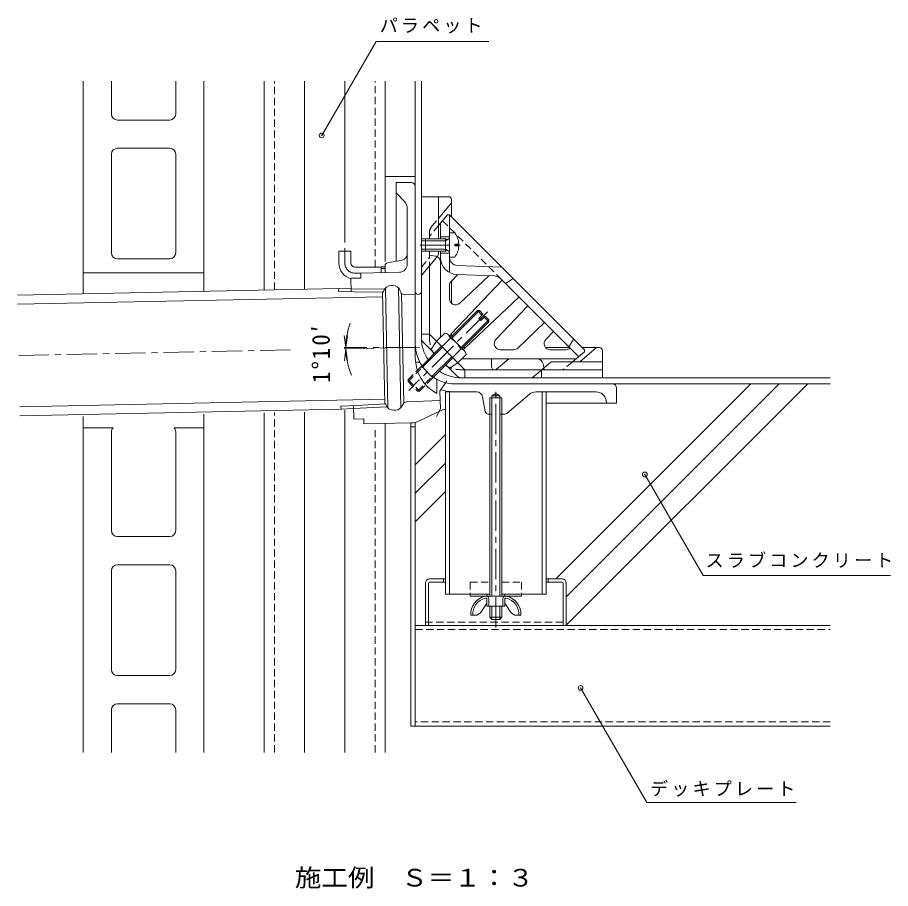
# Model space of a CAD drawing. Units: millimetres, scale not verified. Extents: x -599 to 806, y -582 to 531.
# Drawn here: x 282 to 715.7, y 98.5 to 531.4 of the extents above; entities that cross this region are included whole.
import ezdxf
from ezdxf.enums import TextEntityAlignment as Align

# ---------------------------------------------------------------- set-up
doc = ezdxf.new("R2010")
doc.units = ezdxf.units.MM
doc.header["$LTSCALE"] = 3
doc.header["$PDMODE"] = 32
doc.header["$PDSIZE"] = 2.4
doc.linetypes.add('CHAIN1', pattern=[8, 5, -1, 1, -1])
doc.linetypes.add('DASHED1', pattern=[1.8, 1.2, -0.6])
for name, color, linetype, lineweight in [('3-0', 4, 'Continuous', 9), ('3-1', 2, 'Continuous', 9), ('3-2', 6, 'Continuous', 9), ('3-3', 4, 'Continuous', 9), ('3-4', 7, 'Continuous', 9), ('3-5', 7, 'Continuous', 9), ('3-6', 6, 'Continuous', 9), ('3-9', 7, 'Continuous', 9), ('3-A', 2, 'Continuous', 9), ('3-B', 3, 'Continuous', 9), ('3-C', 6, 'Continuous', 9), ('3-F', 7, 'Continuous', 9)]:
    doc.layers.add(name, color=color, linetype=linetype, lineweight=lineweight)
doc.styles.add('ＭＳ ゴシック', font='')
doc.styles.get('ＭＳ ゴシック').set_extended_font_data('MS Gothic')

msp = doc.modelspace()

# ---------------------------------------------------------------- linework, layer by layer
at = {"layer": '3-0'}
for p, q in [((470.091, 410.262), (470.091, 449.309)), ((477.591, 449.309), (470.091, 449.309)), ((479.591, 447.309), (479.591, 362.309)), ((474.248, 439.852), (470.091, 444.309)), ((475.591, 408.794), (475.591, 436.442)), ((441.591, 409.309), (441.591, 415.309)), ((464.591, 408.058), (464.591, 404.651)), ((465.823, 409.533), (473.127, 410.861)), ((449.591, 407.309), (462.591, 407.309)), ((471.672, 404.795), (452.539, 404.405)), ((452.59, 401.906), (452.539, 404.405)), ((462.591, 404.61), (462.591, 407.484)), ((462.591, 407.484), (464.591, 407.484)), ((462.591, 406.669), (464.591, 406.669)), ((447.591, 401.804), (452.59, 401.906)), ((447.591, 401.804), (447.727, 395.133)), ((447.697, 396.612), (464.377, 396.431)), ((464.391, 339.29), (463.257, 394.964)), ((465.929, 337.443), (464.719, 396.873)), ((468.26, 398.224), (467.623, 398.211)), ((472.431, 337.413), (471.217, 397.006)), ((472.318, 394.954), (472.131, 395.507)), ((473.883, 339.784), (472.775, 394.205)), ((474.253, 393.595), (479.591, 393.704)), ((481.857, 360.061), (479.718, 360.061)), ((490.343, 351.576), (490.343, 344.576)), ((577.591, 349.309), (499.591, 349.309)), ((579.591, 347.309), (579.591, 339.809)), ((510.087, 345.309), (499.591, 345.309)), ((514.367, 335.541), (513.039, 342.846)), ((517.591, 343.309), (519.591, 344.464)), ((517.591, 342.309), (517.591, 343.309)), ((521.591, 342.309), (521.591, 343.309)), ((536.306, 344.14), (525.009, 334.66)), ((539.52, 345.309), (569.418, 345.309)), ((448.88, 338.489), (449.016, 331.819)), ((450.357, 338.565), (464.889, 339.316)), ((464.889, 339.316), (465.015, 338.941)), ((473.42, 339.043), (473.374, 338.911)), ((475.231, 340.378), (491.908, 341.009)), ((544.591, 339.809), (579.591, 339.809)), ((574.337, 341.204), (574.591, 339.809)), ((448.91, 337.01), (465.569, 337.871)), ((469.682, 336.24), (468.886, 336.224)), ((491.792, 335.77), (481.539, 330.872)), ((517.591, 334.309), (515.843, 334.309)), ((524.045, 334.309), (521.591, 334.309)), ((449.016, 331.819), (454.015, 331.92)), ((454.066, 329.421), (454.015, 331.92)), ((477.432, 329.897), (454.066, 329.421))]:
    msp.add_line(p, q, dxfattribs=at)
at = {"layer": '3-0', "linetype": 'CHAIN1'}
for p, q in [((444.591, 409.309), (444.591, 416.803)), ((449.591, 404.309), (452.541, 404.309)), ((515.463, 385.182), (476.302, 346.021)), ((282.567, 363.436), (419.784, 366.23)), ((444.188, 366.727), (481.602, 367.489)), ((479.591, 367.448), (444.235, 367.448)), ((519.591, 228.336), (519.591, 345.742))]:
    msp.add_line(p, q, dxfattribs=at)
at = {"layer": '3-0', "color": 7}
for p, q in [((495.319, 350.858), (491.736, 345.646)), ((491.736, 345.646), (492.062, 336.85)), ((492.062, 336.85), (490.107, 333.158))]:
    msp.add_line(p, q, dxfattribs=at)
at = {"layer": '3-0'}
for points in [[(447.591, 409.309), (447.591, 415.309), (441.591, 415.309)], [(449.206, 395.117), (463.755, 394.959), (463.867, 395.339)], [(517.591, 343.309), (521.591, 343.309), (519.591, 344.464)]]:
    msp.add_lwpolyline(points, dxfattribs=at)
for centre, radius, start, end in [((477.591, 447.309), 2, 0, 90), ((470.591, 436.442), 5, 0, 42.99986), ((472.591, 413.813), 3, 280.3046, 0), ((449.591, 409.309), 8, 180, 255.55925), ((449.591, 409.309), 2, 180, 270), ((466.091, 408.058), 1.5, 100.30553, 180), ((471.591, 408.794), 4, 271.16649, 0), ((467.705, 394.212), 4, 91.16684, 163.64136), ((468.342, 394.225), 4, 18.69203, 91.16649), ((474.212, 395.595), 2, 198.69193, 271.16612), ((499.591, 369.309), 20, 180, 270), ((499.591, 362.309), 20, 180, 242.45766), ((577.591, 347.309), 2, 0, 90), ((499.591, 369.309), 24, 252.28262, 269.99994), ((510.087, 342.309), 3, 10.30443, 90), ((539.52, 340.309), 5, 90, 129.99995), ((569.418, 340.309), 5, 10.30489, 90), ((468.804, 340.223), 4, 198.69226, 271.16684), ((469.601, 340.239), 4, 271.16684, 340.61086), ((475.307, 338.379), 2, 92.16795, 160.61086), ((498.259, 322.236), 15, 104.15347, 115.53932), ((515.843, 335.809), 1.5, 190.30476, 270), ((524.045, 335.809), 1.5, 270, 310.00034), ((477.228, 339.895), 10, 271.1667, 295.53929)]:
    msp.add_arc(centre, radius, start, end, dxfattribs=at)
at = {"layer": '3-0', "linetype": 'CHAIN1'}
msp.add_arc((449.591, 409.309), 5, 180, 270, dxfattribs=at)
at = {"layer": '3-1'}
for p, q in [((496.091, 442.309), (482.591, 442.309)), ((482.591, 442.309), (482.591, 372.309)), ((491.091, 421.309), (491.091, 442.309)), ((491.091, 431.563), (497.591, 439.309)), ((497.591, 440.809), (497.591, 432.309)), ((484.591, 421.309), (482.591, 421.309)), ((484.591, 420.439), (482.591, 420.439)), ((484.591, 416.179), (482.591, 416.179)), ((484.591, 415.309), (482.591, 415.309)), ((490.74, 412.891), (482.591, 403.179)), ((491.091, 413.855), (491.091, 415.309)), ((486.591, 407.946), (486.591, 373.987)), ((497.591, 400.415), (497.591, 389.303)), ((486.591, 373.987), (482.591, 373.987)), ((486.591, 373.987), (504.269, 356.309)), ((497.591, 372.967), (497.591, 374.275)), ((483.47, 370.037), (489.065, 364.441)), ((487.298, 366.209), (490.126, 370.451)), ((503.247, 367.309), (504.556, 367.309)), ((556.227, 367.309), (544.391, 367.309)), ((569.591, 367.309), (561.249, 360.309)), ((571.091, 367.309), (562.591, 367.309)), ((572.591, 365.809), (572.591, 352.309)), ((517.482, 361.809), (517.482, 357.776)), ((526.036, 361.809), (519.89, 356.652)), ((547.671, 360.309), (572.591, 360.309)), ((494.722, 358.784), (500.318, 353.189)), ((496.49, 357.016), (500.733, 359.845)), ((572.591, 356.309), (504.269, 356.309)), ((504.269, 356.309), (504.269, 352.309)), ((546.707, 359.958), (537.591, 352.309)), ((542.358, 356.309), (542.358, 352.309)), ((572.591, 352.309), (502.591, 352.309))]:
    msp.add_line(p, q, dxfattribs=at)
at = {"layer": '3-1', "linetype": 'DASHED1'}
for p, q in [((487.761, 427.594), (491.091, 431.563)), ((486.591, 424.38), (486.591, 421.309)), ((482.591, 407.309), (486.591, 412.076)), ((486.591, 415.309), (486.591, 407.946)), ((486.591, 373.987), (486.591, 372.309)), ((504.269, 356.309), (502.591, 356.309))]:
    msp.add_line(p, q, dxfattribs=at)
at = {"layer": '3-1'}
for centre, radius, start, end in [((496.091, 440.809), 1.5, 0, 90), ((489.591, 413.855), 1.5, 319.99997, 0), ((502.591, 372.309), 20, 180, 213.46209), ((485.592, 372.158), 3, 177.11079, 224.99966), ((571.091, 365.809), 1.5, 0, 90), ((547.671, 358.809), 1.5, 90, 130.00003), ((518.948, 357.776), 1.466, 180, 309.99966), ((502.591, 372.309), 20, 236.53603, 270), ((502.439, 355.31), 3, 225.00034, 272.88921)]:
    msp.add_arc(centre, radius, start, end, dxfattribs=at)
at = {"layer": '3-1', "linetype": 'DASHED1'}
for centre, radius, start, end in [((491.591, 424.38), 5, 140.00005, 180), ((502.591, 372.309), 16, 180, 210.52126), ((502.591, 372.309), 16, 239.47624, 270)]:
    msp.add_arc(centre, radius, start, end, dxfattribs=at)
at = {"layer": '3-2'}
for p, q in [((495.591, 433.309), (491.091, 427.946)), ((496.591, 433.309), (495.591, 433.309)), ((496.591, 404.658), (496.591, 433.309)), ((496.591, 433.309), (563.591, 366.309)), ((492.091, 429.138), (492.091, 421.309)), ((492.091, 422.309), (496.591, 422.309)), ((492.091, 415.309), (492.091, 372.416)), ((492.091, 414.309), (496.591, 414.309)), ((500.437, 408.161), (522.591, 407.309)), ((497.415, 400.23), (500.66, 403.65)), ((518.698, 402.956), (500.264, 403.665)), ((522.75, 400.787), (497.427, 374.102)), ((501.656, 389.363), (516.085, 403.056)), ((522.041, 401.495), (560.674, 362.862)), ((524.359, 399.178), (528.248, 401.653)), ((496.591, 398.165), (496.591, 391.539)), ((531.068, 392.468), (504.384, 367.146)), ((519.645, 371.374), (535.477, 388.059)), ((530.511, 367.133), (543.796, 379.74)), ((544.451, 371.374), (548.205, 375.331)), ((558.288, 371.613), (555.813, 367.723)), ((528.446, 366.309), (521.821, 366.309)), ((554.586, 366.309), (546.627, 366.309)), ((563.591, 365.309), (557.632, 360.309)), ((563.591, 366.309), (563.591, 365.309)), ((559.42, 361.809), (502.697, 361.809)), ((543.039, 359.346), (543.428, 357.207))]:
    msp.add_line(p, q, dxfattribs=at)
at = {"layer": '3-2', "linetype": 'DASHED1'}
for p, q in [((493.144, 430.393), (522.041, 401.495)), ((491.091, 427.946), (486.591, 422.584)), ((489.627, 412.757), (486.586, 413.309)), ((557.632, 360.309), (552.865, 356.309)), ((543.428, 357.207), (543.591, 356.309))]:
    msp.add_line(p, q, dxfattribs=at)
at = {"layer": '3-2', "linetype": 'CHAIN1'}
msp.add_line((481.787, 418.309), (501.903, 418.309), dxfattribs=at)
at = {"layer": '3-2', "linetype": 'DASHED1'}
msp.add_arc((489.091, 409.805), 3, 63.89326, 79.70404, dxfattribs=at)
at = {"layer": '3-2'}
for centre, radius, start, end in [((489.091, 409.805), 3, 0, 63.89326), ((500.591, 412.158), 8.5, 180, 267.79736), ((500.591, 412.158), 4, 180, 267.79758), ((499.591, 398.165), 3, 136.49954, 179.99966), ((518.506, 397.959), 5, 44.99989, 87.79738), ((499.591, 391.539), 3, 180.00034, 313.49998), ((499.603, 372.037), 3, 136.50002, 161.15651), ((521.821, 369.309), 3, 136.50002, 269.99966), ((546.627, 369.309), 3, 136.50002, 270), ((502.319, 369.322), 3, 288.84221, 313.49998), ((528.446, 369.309), 3, 270.00034, 313.50046), ((554.586, 369.309), 3, 270, 310.13972), ((540.087, 358.809), 3, 10.3046, 90)]:
    msp.add_arc(centre, radius, start, end, dxfattribs=at)
at = {"layer": '3-3', "linetype": 'DASHED1'}
for p, q in [((506.841, 250.81), (516.591, 250.81)), ((506.841, 250.81), (506.841, 244.809)), ((522.591, 250.81), (532.341, 250.81)), ((532.341, 250.81), (532.341, 244.809))]:
    msp.add_line(p, q, dxfattribs=at)
at = {"layer": '3-3'}
for p, q in [((515.091, 244.809), (515.091, 243.81)), ((524.091, 244.809), (524.091, 243.81)), ((532.341, 244.809), (532.341, 243.81))]:
    msp.add_line(p, q, dxfattribs=at)
msp.add_lwpolyline([(506.841, 244.809), (506.841, 243.81), (532.341, 243.81)], dxfattribs=at)
at = {"layer": '3-4'}
for p, q in [((445.054, 367.448), (444.271, 373.397)), ((445.054, 367.448), (445.838, 373.397)), ((445.062, 366.745), (444.4, 360.782)), ((445.062, 366.745), (445.966, 360.814))]:
    msp.add_line(p, q, dxfattribs=at)
msp.add_arc((479.592, 367.448), 34.538, 159.47813, 203.50938, dxfattribs=at)
at = {"layer": '3-5'}
for p, q in [((433.099, 472.764), (460.064, 519.468)), ((460.064, 519.468), (516.053, 519.468)), ((593.601, 304.289), (622.568, 254.116)), ((622.568, 254.116), (715.606, 254.116)), ((561.684, 198.243), (594.572, 141.28)), ((594.572, 141.28), (668.76, 141.28))]:
    msp.add_line(p, q, dxfattribs=at)
for p in [(433.099, 472.764), (593.601, 304.289), (561.684, 198.243)]:
    msp.add_point(p, dxfattribs=at)
at = {"layer": '3-6'}
for p, q in [((494.591, 345.309), (499.591, 345.309)), ((494.591, 244.809), (494.591, 345.309)), ((496.591, 244.809), (496.591, 345.309)), ((542.591, 345.309), (542.591, 244.809)), ((544.591, 345.309), (544.591, 244.809)), ((494.591, 244.809), (516.591, 244.809)), ((522.591, 244.809), (544.591, 244.809))]:
    msp.add_line(p, q, dxfattribs=at)
at = {"layer": '3-9'}
for p, q in [((314.591, 394.095), (314.591, 499.658)), ((328.591, 483.41), (328.591, 499.658)), ((360.591, 483.41), (360.591, 499.658)), ((374.591, 395.316), (374.591, 499.658)), ((404.591, 395.927), (404.591, 499.658)), ((424.591, 396.335), (424.591, 499.658)), ((444.591, 419.612), (444.591, 499.658)), ((464.591, 410.194), (464.591, 499.658)), ((479.591, 447.309), (479.591, 499.658)), ((482.591, 442.309), (482.591, 499.658)), ((331.591, 480.41), (357.591, 480.41)), ((357.591, 466.41), (331.591, 466.41)), ((328.591, 414.41), (328.591, 463.41)), ((360.591, 414.41), (360.591, 463.41)), ((479.591, 452.309), (464.591, 452.309)), ((331.591, 411.41), (357.591, 411.41)), ((314.591, 404.41), (374.591, 404.41)), ((572.591, 352.309), (685.726, 352.309)), ((646.227, 349.309), (549.326, 252.409)), ((660.368, 349.309), (554.591, 243.532)), ((674.51, 349.309), (554.591, 229.39)), ((577.591, 349.309), (685.726, 349.309)), ((374.591, 166.182), (374.591, 334.315)), ((404.591, 166.182), (404.591, 334.926)), ((424.591, 166.182), (424.591, 335.333)), ((444.591, 166.182), (444.591, 336.289)), ((314.591, 166.182), (314.591, 333.093)), ((464.591, 329.635), (464.591, 166.182)), ((477.291, 329.894), (477.291, 179.309)), ((479.591, 330.178), (479.591, 179.309)), ((314.591, 327.481), (329.42, 327.481)), ((328.591, 276.41), (328.591, 325.41)), ((359.761, 327.481), (374.591, 327.481)), ((360.591, 276.41), (360.591, 325.41)), ((477.291, 327.954), (479.591, 327.954)), ((494.591, 324.09), (479.591, 309.09)), ((494.591, 309.948), (479.591, 294.948)), ((494.591, 295.806), (479.591, 280.806)), ((331.591, 273.41), (357.591, 273.41)), ((328.591, 207.41), (328.591, 256.41)), ((357.591, 259.41), (331.591, 259.41)), ((360.591, 207.41), (360.591, 256.41)), ((484.591, 229.309), (479.591, 229.309)), ((554.591, 229.309), (685.726, 229.309)), ((331.591, 204.41), (357.591, 204.41)), ((328.591, 166.182), (328.591, 187.41)), ((357.591, 190.41), (331.591, 190.41)), ((360.591, 166.182), (360.591, 187.41)), ((685.726, 179.309), (477.291, 179.309))]:
    msp.add_line(p, q, dxfattribs=at)
at = {"layer": '3-9', "linetype": 'DASHED1'}
for p, q in [((409.591, 396.029), (409.591, 499.658)), ((459.591, 407.309), (459.591, 499.658)), ((409.591, 166.182), (409.591, 335.028)), ((459.591, 166.182), (459.591, 326.362)), ((479.591, 227.309), (685.726, 227.309)), ((685.726, 181.309), (479.591, 181.309))]:
    msp.add_line(p, q, dxfattribs=at)
at = {"layer": '3-9'}
for centre, radius, start, end in [((331.591, 483.41), 3, 180, 270), ((357.591, 483.41), 3, 270, 0), ((331.591, 463.41), 3, 90, 180), ((357.591, 463.41), 3, 0, 90), ((331.591, 414.41), 3, 180, 270), ((357.591, 414.41), 3, 270, 0), ((481.091, 395.204), 1.5, 180, 0), ((331.591, 325.41), 3, 136.34706, 180), ((357.591, 325.41), 3, 0, 43.65294), ((331.591, 276.41), 3, 180, 270), ((357.591, 276.41), 3, 270, 0), ((331.591, 256.41), 3, 90, 180), ((357.591, 256.41), 3, 0, 90), ((331.591, 207.41), 3, 180, 270), ((357.591, 207.41), 3, 270, 0), ((331.591, 187.41), 3, 90, 180), ((357.591, 187.41), 3, 0, 90)]:
    msp.add_arc(centre, radius, start, end, dxfattribs=at)
at = {"layer": '3-A'}
for p, q in [((494.591, 420.439), (496.463, 421.491)), ((494.591, 421.309), (494.591, 415.309)), ((494.591, 421.309), (495.355, 420.868)), ((499.191, 424.309), (496.591, 424.309)), ((494.591, 420.439), (484.591, 420.439)), ((501.179, 418.788), (499.191, 418.788)), ((499.191, 417.83), (499.191, 418.788)), ((501.18, 417.83), (499.191, 417.83)), ((494.591, 416.179), (484.591, 416.179)), ((494.591, 415.309), (484.591, 415.309)), ((494.591, 416.179), (496.463, 415.127)), ((494.591, 415.309), (495.355, 415.75)), ((499.191, 412.309), (496.591, 412.309)), ((497.197, 372.573), (510.41, 385.786)), ((497.692, 372.078), (511.4, 385.785)), ((510.41, 385.786), (512.708, 383.487)), ((510.41, 385.786), (511.4, 385.785)), ((511.081, 381.861), (513.203, 383.982)), ((511.081, 381.861), (512.142, 380.8)), ((511.4, 385.785), (513.203, 383.982)), ((512.142, 380.8), (514.263, 382.922)), ((513.768, 382.427), (516.066, 380.129)), ((514.263, 382.922), (516.066, 381.119)), ((502.359, 367.411), (516.066, 381.119)), ((502.854, 366.916), (516.066, 380.129)), ((516.066, 381.119), (516.066, 380.129)), ((494.212, 374.538), (490.126, 370.452)), ((496.049, 373.721), (504.002, 365.768)), ((496.866, 371.884), (492.78, 367.798)), ((482.433, 357.809), (492.601, 367.977)), ((482.867, 357.253), (493.096, 367.482)), ((502.165, 366.585), (498.079, 362.499)), ((487.534, 352.586), (497.763, 362.815)), ((488.09, 352.152), (498.258, 362.32)), ((504.819, 363.931), (500.733, 359.845)), ((516.591, 342.309), (516.591, 243.81)), ((516.591, 342.309), (522.591, 342.309)), ((517.591, 342.309), (517.591, 243.81)), ((521.591, 342.309), (521.591, 243.81)), ((522.591, 342.309), (522.591, 243.81)), ((512.487, 236.177), (515.091, 240.31)), ((514.891, 242.81), (514.405, 242.81)), ((515.091, 238.81), (515.091, 242.61)), ((515.091, 238.81), (524.091, 238.81)), ((516.091, 242.61), (516.091, 238.81)), ((516.591, 238.81), (516.591, 233.309)), ((517.591, 238.81), (517.591, 232.309)), ((521.591, 238.81), (521.591, 232.309)), ((522.591, 238.81), (522.591, 233.309)), ((523.091, 242.61), (523.091, 238.81)), ((524.091, 238.81), (524.091, 242.61)), ((526.695, 236.177), (524.091, 240.31)), ((524.291, 242.81), (524.776, 242.81)), ((509.103, 234.31), (507.091, 234.31)), ((530.079, 234.31), (532.091, 234.31)), ((516.591, 233.309), (517.591, 232.309)), ((516.591, 233.309), (522.591, 233.309)), ((517.591, 232.309), (521.591, 232.309)), ((521.591, 232.309), (522.591, 233.309))]:
    msp.add_line(p, q, dxfattribs=at)
at = {"layer": '3-A', "linetype": 'DASHED1'}
for p, q in [((476.044, 351.42), (482.433, 357.809)), ((476.044, 350.43), (482.867, 357.253)), ((476.044, 351.42), (481.701, 345.763)), ((476.044, 351.42), (476.044, 350.43)), ((480.711, 345.763), (487.534, 352.586)), ((481.701, 345.763), (488.09, 352.152))]:
    msp.add_line(p, q, dxfattribs=at)
at = {"layer": '3-A'}
msp.add_lwpolyline([(494.591, 421.309), (484.591, 421.309), (484.591, 415.309)], dxfattribs=at)
at = {"layer": '3-A', "linetype": 'DASHED1'}
msp.add_lwpolyline([(476.044, 350.43), (480.711, 345.763), (481.701, 345.763)], dxfattribs=at)
at = {"layer": '3-A'}
for centre, radius, start, end in [((496.341, 421.709), 0.25, 299.32918, 0), ((491.191, 418.309), 10, 2.74562, 36.86987), ((491.191, 418.309), 10, 323.13013, 357.25438), ((496.341, 414.909), 0.25, 0, 60.67082), ((494.069, 371.741), 2.8, 2.92557, 87.07463), ((492.891, 362.61), 10.089, 23.19786, 66.80214), ((502.022, 363.788), 2.8, 2.92572, 87.07428), ((516.327, 234.788), 9.248, 102.71823, 182.96507), ((514.891, 242.61), 1.2, 0, 90), ((524.291, 242.61), 1.2, 90, 180), ((522.855, 234.788), 9.248, 357.03493, 77.28177), ((516.327, 234.788), 8.248, 103.47058, 182.96507), ((514.891, 242.61), 0.2, 0, 90), ((524.291, 242.61), 0.2, 90, 180), ((522.855, 234.788), 8.248, 357.03493, 76.52942), ((509.103, 238.31), 4, 270, 327.78351), ((530.079, 238.31), 4, 212.21649, 270)]:
    msp.add_arc(centre, radius, start, end, dxfattribs=at)
at = {"layer": '3-B'}
for p, q in [((486.691, 252.41), (494.591, 252.41)), ((493.591, 250.81), (493.591, 252.41)), ((544.591, 252.41), (552.491, 252.41)), ((545.591, 252.41), (545.591, 250.81)), ((484.591, 250.31), (484.591, 229.31)), ((486.191, 250.31), (486.191, 229.31)), ((486.691, 250.81), (494.591, 250.81)), ((544.591, 250.81), (552.491, 250.81)), ((552.991, 250.31), (552.991, 229.31)), ((554.591, 250.31), (554.591, 229.31)), ((484.591, 229.31), (554.591, 229.31))]:
    msp.add_line(p, q, dxfattribs=at)
at = {"layer": '3-B', "linetype": 'DASHED1'}
msp.add_line((484.591, 230.91), (554.591, 230.91), dxfattribs=at)
at = {"layer": '3-B'}
for centre, radius, start, end in [((486.691, 250.31), 2.1, 90, 180), ((552.491, 250.31), 2.1, 0, 90), ((486.691, 250.31), 0.5, 90, 180), ((552.491, 250.31), 0.5, 0, 90)]:
    msp.add_arc(centre, radius, start, end, dxfattribs=at)
at = {"layer": '3-C'}
for p, q in [((281.956, 393.43), (441.519, 396.679)), ((441.519, 396.679), (441.503, 395.201)), ((449.206, 395.117), (441.503, 395.201)), ((447.697, 396.612), (441.519, 396.679)), ((282.047, 388.931), (463.305, 392.622)), ((283.086, 337.941), (464.343, 341.633)), ((450.357, 338.565), (442.664, 338.168)), ((448.91, 337.01), (442.74, 336.692))]:
    msp.add_line(p, q, dxfattribs=at)
msp.add_lwpolyline([(283.177, 333.442), (442.74, 336.692), (442.664, 338.168)], dxfattribs=at)
at = {"layer": '3-F'}
msp.add_line((482.591, 453.959), (482.591, 457.359), dxfattribs=at)

# ---------------------------------------------------------------- texts
at = {"layer": '3-4', "color": 2, "insert": (437.44, 349.794), "char_height": 8.798, "attachment_point": 7, "rotation": 90.583, "style": 'ＭＳ ゴシック'}
msp.add_mtext('\\T1.19;\\W0.95;1°10′', dxfattribs=at)
at = {"layer": '3-5', "color": 2, "style": 'ＭＳ ゴシック', "width": 1.1}
msp.add_text('施工例\u3000Ｓ＝１：３', height=8.798, dxfattribs=at).set_placement((419.738, 96.891), align=Align.BOTTOM_LEFT)
at = {"layer": '3-5', "char_height": 6.598, "attachment_point": 7, "style": 'ＭＳ ゴシック'}
for s, insert in [('\\T1.17;パラペット', (461.923, 523.418)), ('\\T1.17;スラブコンクリート', (623.804, 257.958)), ('\\T1.17;デッキプレート', (596.21, 144.19))]:
    msp.add_mtext(s, dxfattribs=dict(at, insert=insert))

doc.saveas('drawing.dxf')
